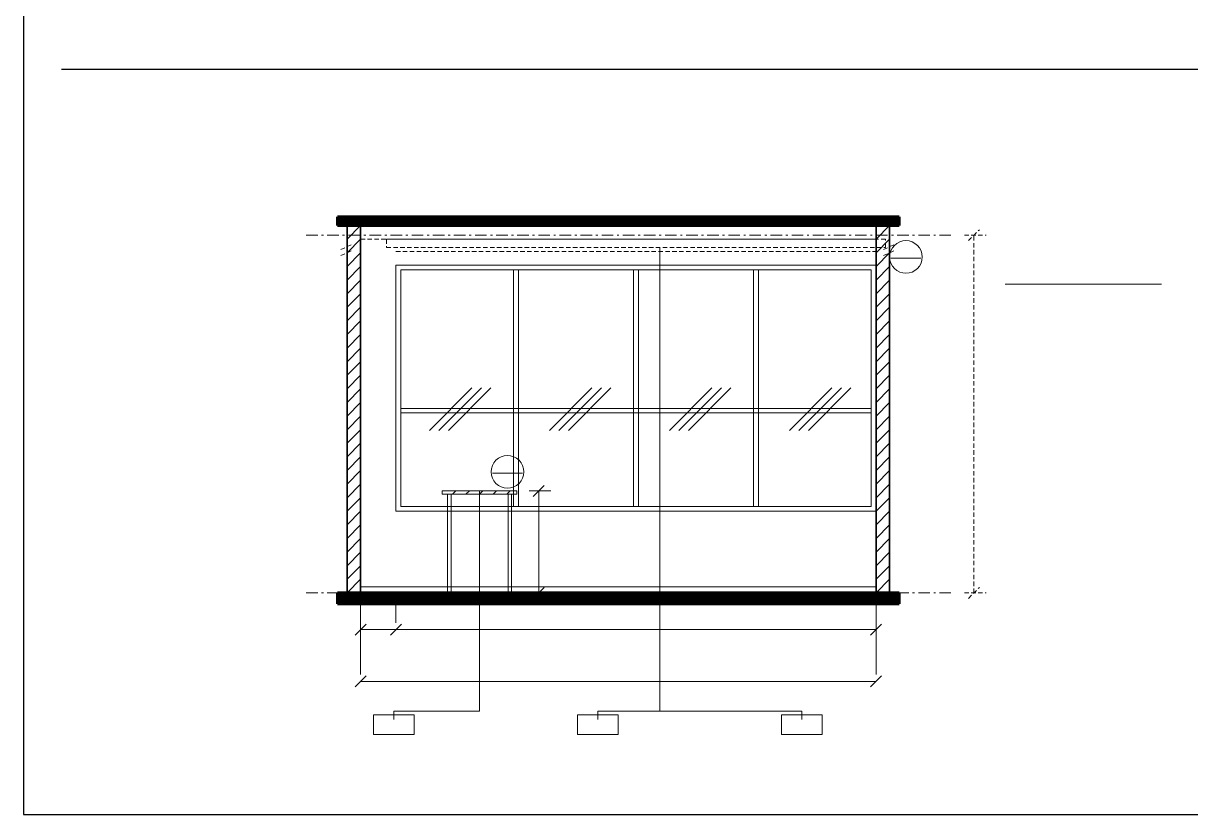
# Model space of a CAD drawing. Header units: millimetres. Extents: x -39780 to 216580, y 220 to 11660.
# Drawn here: x 220 to 8804, y 220 to 6037 of the extents above; entities that cross this region are included whole.
import ezdxf

# ---------------------------------------------------------------- set-up
doc = ezdxf.new("R2010")
doc.units = ezdxf.units.MM
for name, color, linetype, lineweight in [('AXIS', 8, 'CONTINUOUS', 9), ('BAND', 7, 'CONTINUOUS', 60), ('DETAIL', 7, 'CONTINUOUS', 18), ('DIM', 7, 'CONTINUOUS', 13), ('FRAME', 7, 'CONTINUOUS', 25), ('GLASS', 7, 'CONTINUOUS', 18), ('HATCH', 8, 'CONTINUOUS', 9), ('PENDING', 8, 'CONTINUOUS', 13), ('SYMBOL', 7, 'CONTINUOUS', 18), ('TAG', 7, 'CONTINUOUS', 13), ('WALL', 7, 'CONTINUOUS', 35), ('WOOD', 7, 'CONTINUOUS', 18)]:
    doc.layers.add(name, color=color, linetype=linetype, lineweight=lineweight)

msp = doc.modelspace()

# ---------------------------------------------------------------- linework, layer by layer
at = {"layer": 'AXIS'}
for p, q in [((2300, 4480), (2384.7, 4480)), ((2412.9, 4480), (2427, 4480)), ((2455.2, 4480), (2539.9, 4480)), ((2568.1, 4480), (2582.2, 4480)), ((2610.4, 4480), (2695.1, 4480)), ((2723.3, 4480), (2737.4, 4480)), ((2765.7, 4480), (2850.3, 4480)), ((2878.6, 4480), (2892.7, 4480)), ((2920.9, 4480), (3005.6, 4480)), ((3033.8, 4480), (3047.9, 4480)), ((3076.1, 4480), (3160.8, 4480)), ((3189, 4480), (3203.1, 4480)), ((3231.3, 4480), (3316, 4480)), ((3344.2, 4480), (3358.3, 4480)), ((3386.6, 4480), (3471.2, 4480)), ((3499.4, 4480), (3513.6, 4480)), ((3541.8, 4480), (3626.4, 4480)), ((3654.7, 4480), (3668.8, 4480)), ((3697, 4480), (3781.7, 4480)), ((3809.9, 4480), (3824, 4480)), ((3852.2, 4480), (3936.9, 4480)), ((3965.1, 4480), (3979.2, 4480)), ((4007.4, 4480), (4092.1, 4480)), ((4120.3, 4480), (4134.4, 4480)), ((4162.7, 4480), (4247.3, 4480)), ((4275.6, 4480), (4289.7, 4480)), ((4317.9, 4480), (4402.6, 4480)), ((4430.8, 4480), (4444.9, 4480)), ((4473.1, 4480), (4557.8, 4480)), ((4586, 4480), (4600.1, 4480)), ((4628.3, 4480), (4713, 4480)), ((4741.2, 4480), (4755.3, 4480)), ((4783.6, 4480), (4868.2, 4480)), ((4896.4, 4480), (4910.6, 4480)), ((4938.8, 4480), (5023.4, 4480)), ((5051.7, 4480), (5065.8, 4480)), ((5094, 4480), (5178.7, 4480)), ((5206.9, 4480), (5221, 4480)), ((5249.2, 4480), (5333.9, 4480)), ((5362.1, 4480), (5376.2, 4480)), ((5404.4, 4480), (5489.1, 4480)), ((5517.3, 4480), (5531.4, 4480)), ((5559.7, 4480), (5644.3, 4480)), ((5672.6, 4480), (5686.7, 4480)), ((5714.9, 4480), (5799.6, 4480)), ((5827.8, 4480), (5841.9, 4480)), ((5870.1, 4480), (5954.8, 4480)), ((5983, 4480), (5997.1, 4480)), ((6025.3, 4480), (6110, 4480)), ((6138.2, 4480), (6152.3, 4480)), ((6180.6, 4480), (6265.2, 4480)), ((6293.4, 4480), (6307.6, 4480)), ((6335.8, 4480), (6420.4, 4480)), ((6448.7, 4480), (6462.8, 4480)), ((6491, 4480), (6575.7, 4480)), ((6603.9, 4480), (6618, 4480)), ((6646.2, 4480), (6730.9, 4480)), ((6759.1, 4480), (6773.2, 4480)), ((6801.4, 4480), (6886.1, 4480)), ((6914.3, 4480), (6928.4, 4480)), ((6956.7, 4480), (7040, 4480)), ((2300, 1850), (2384.7, 1850)), ((2412.9, 1850), (2427, 1850)), ((2455.2, 1850), (2539.9, 1850)), ((2568.1, 1850), (2582.2, 1850)), ((2610.4, 1850), (2695.1, 1850)), ((2723.3, 1850), (2737.4, 1850)), ((2765.7, 1850), (2850.3, 1850)), ((2878.6, 1850), (2892.7, 1850)), ((2920.9, 1850), (3005.6, 1850)), ((3033.8, 1850), (3047.9, 1850)), ((3076.1, 1850), (3160.8, 1850)), ((3189, 1850), (3203.1, 1850)), ((3231.3, 1850), (3316, 1850)), ((3344.2, 1850), (3358.3, 1850)), ((3386.6, 1850), (3471.2, 1850)), ((3499.4, 1850), (3513.6, 1850)), ((3541.8, 1850), (3626.4, 1850)), ((3654.7, 1850), (3668.8, 1850)), ((3697, 1850), (3781.7, 1850)), ((3809.9, 1850), (3824, 1850)), ((3852.2, 1850), (3936.9, 1850)), ((3965.1, 1850), (3979.2, 1850)), ((4007.4, 1850), (4092.1, 1850)), ((4120.3, 1850), (4134.4, 1850)), ((4162.7, 1850), (4247.3, 1850)), ((4275.6, 1850), (4289.7, 1850)), ((4317.9, 1850), (4402.6, 1850)), ((4430.8, 1850), (4444.9, 1850)), ((4473.1, 1850), (4557.8, 1850)), ((4586, 1850), (4600.1, 1850)), ((4628.3, 1850), (4713, 1850)), ((4741.2, 1850), (4755.3, 1850)), ((4783.6, 1850), (4868.2, 1850)), ((4896.4, 1850), (4910.6, 1850)), ((4938.8, 1850), (5023.4, 1850)), ((5051.7, 1850), (5065.8, 1850)), ((5094, 1850), (5178.7, 1850)), ((5206.9, 1850), (5221, 1850)), ((5249.2, 1850), (5333.9, 1850)), ((5362.1, 1850), (5376.2, 1850)), ((5404.4, 1850), (5489.1, 1850)), ((5517.3, 1850), (5531.4, 1850)), ((5559.7, 1850), (5644.3, 1850)), ((5672.6, 1850), (5686.7, 1850)), ((5714.9, 1850), (5799.6, 1850)), ((5827.8, 1850), (5841.9, 1850)), ((5870.1, 1850), (5954.8, 1850)), ((5983, 1850), (5997.1, 1850)), ((6025.3, 1850), (6110, 1850)), ((6138.2, 1850), (6152.3, 1850)), ((6180.6, 1850), (6265.2, 1850)), ((6293.4, 1850), (6307.6, 1850)), ((6335.8, 1850), (6420.4, 1850)), ((6448.7, 1850), (6462.8, 1850)), ((6491, 1850), (6575.7, 1850)), ((6603.9, 1850), (6618, 1850)), ((6646.2, 1850), (6730.9, 1850)), ((6759.1, 1850), (6773.2, 1850)), ((6801.4, 1850), (6886.1, 1850)), ((6914.3, 1850), (6928.4, 1850)), ((6956.7, 1850), (7040, 1850))]:
    msp.add_line(p, q, dxfattribs=at)
at = {"layer": 'BAND'}
for p, q in [((6660, 4615), (2530, 4615)), ((2530, 4615), (2530, 4550)), ((2530, 4614), (6660, 4614)), ((2530, 4606), (6660, 4606)), ((2530, 4598), (6660, 4598)), ((2530, 4590), (6660, 4590)), ((2530, 4582), (6660, 4582)), ((2530, 4574), (6660, 4574)), ((2530, 4566), (6660, 4566)), ((2530, 4558), (6660, 4558)), ((2530, 4550), (6660, 4550)), ((2530, 4550), (6660, 4550)), ((6660, 4550), (6660, 4615)), ((2530, 1850), (6660, 1850)), ((6660, 1850), (2530, 1850)), ((2530, 1850), (2530, 1770)), ((2530, 1842), (6660, 1842)), ((2530, 1834), (6660, 1834)), ((2530, 1826), (6660, 1826)), ((2530, 1818), (6660, 1818)), ((2530, 1810), (6660, 1810)), ((6660, 1770), (6660, 1850)), ((2530, 1802), (6660, 1802)), ((2530, 1794), (6660, 1794)), ((2530, 1786), (6660, 1786)), ((2530, 1778), (6660, 1778)), ((2530, 1770), (6660, 1770)), ((2530, 1770), (6660, 1770))]:
    msp.add_line(p, q, dxfattribs=at)
at = {"layer": 'DETAIL'}
for p, q in [((3365, 2575), (3340, 2575)), ((3340, 2575), (3340, 1850)), ((3365, 1850), (3365, 2575)), ((3810, 2575), (3785, 2575)), ((3785, 2575), (3785, 1850)), ((3810, 1850), (3810, 2575)), ((2700, 1895), (6490, 1895)), ((3340, 1850), (3365, 1850)), ((3785, 1850), (3810, 1850))]:
    msp.add_line(p, q, dxfattribs=at)
at = {"layer": 'DIM'}
for p, q in [((3940, 2600), (4100, 2600)), ((3970, 2560), (4050, 2640)), ((4010, 1850), (4010, 2600)), ((3970, 1810), (4050, 1890)), ((2700, 1850), (2700, 1250)), ((2700, 1850), (2700, 1630)), ((2960, 1850), (2960, 1630)), ((2960, 1850), (2960, 1630)), ((3940, 1850), (4100, 1850)), ((6490, 1850), (6490, 1250)), ((6490, 1850), (6490, 1630)), ((2660, 1540), (2740, 1620)), ((2700, 1580), (2960, 1580)), ((2920, 1540), (3000, 1620)), ((2920, 1540), (3000, 1620)), ((2960, 1580), (6490, 1580)), ((6450, 1540), (6530, 1620)), ((2660, 1160), (2740, 1240)), ((6450, 1160), (6530, 1240)), ((2700, 1200), (6490, 1200))]:
    msp.add_line(p, q, dxfattribs=at)
at = {"layer": 'FRAME'}
for p, q in [((220, 11660), (220, 220)), ((500, 5700), (14300, 5700)), ((220, 220), (16580, 220))]:
    msp.add_line(p, q, dxfattribs=at)
at = {"layer": 'GLASS'}
for p, q in [((6490, 4260), (2960, 4260)), ((2960, 4260), (2960, 2450)), ((6455, 4225), (2995, 4225)), ((2995, 4225), (2995, 2485)), ((3860.5, 4225), (3824.5, 4225)), ((3824.5, 4225), (3824.5, 2485)), ((3860.5, 2485), (3860.5, 4225)), ((4743, 4225), (4707, 4225)), ((4707, 4225), (4707, 2485)), ((4743, 2485), (4743, 4225)), ((5625.5, 4225), (5589.5, 4225)), ((5589.5, 4225), (5589.5, 2485)), ((5625.5, 2485), (5625.5, 4225)), ((6455, 2485), (6455, 4225)), ((6490, 2450), (6490, 4260)), ((6455, 3206), (2995, 3206)), ((2995, 3206), (2995, 3174)), ((6455, 3174), (6455, 3206)), ((2995, 3174), (6455, 3174)), ((2960, 2450), (6490, 2450)), ((2995, 2485), (6455, 2485)), ((3824.5, 2485), (3860.5, 2485)), ((4707, 2485), (4743, 2485)), ((5589.5, 2485), (5625.5, 2485))]:
    msp.add_line(p, q, dxfattribs=at)
at = {"layer": 'HATCH'}
for p, q in [((2600, 4450), (2700, 4550)), ((6490, 4450), (6590, 4550)), ((2600, 4350), (2700, 4450)), ((6490, 4350), (6590, 4450)), ((2600, 4250), (2700, 4350)), ((6490, 4250), (6590, 4350)), ((2600, 4150), (2700, 4250)), ((6490, 4150), (6590, 4250)), ((2600, 4050), (2700, 4150)), ((6490, 4050), (6590, 4150)), ((2600, 3950), (2700, 4050)), ((6490, 3950), (6590, 4050)), ((2600, 3850), (2700, 3950)), ((6490, 3850), (6590, 3950)), ((2600, 3750), (2700, 3850)), ((6490, 3750), (6590, 3850)), ((2600, 3650), (2700, 3750)), ((6490, 3650), (6590, 3750)), ((2600, 3550), (2700, 3650)), ((6490, 3550), (6590, 3650)), ((2600, 3450), (2700, 3550)), ((6490, 3450), (6590, 3550)), ((2600, 3350), (2700, 3450)), ((6490, 3350), (6590, 3450)), ((2600, 3250), (2700, 3350)), ((3205.6, 3045), (3518.6, 3358)), ((3275.6, 3045), (3588.6, 3358)), ((3345.6, 3045), (3658.6, 3358)), ((4088.1, 3045), (4401.1, 3358)), ((4158.1, 3045), (4471.1, 3358)), ((4228.1, 3045), (4541.1, 3358)), ((4970.6, 3045), (5283.6, 3358)), ((5040.6, 3045), (5353.6, 3358)), ((5110.6, 3045), (5423.6, 3358)), ((5853.1, 3045), (6166.1, 3358)), ((5923.1, 3045), (6236.1, 3358)), ((5993.1, 3045), (6306.1, 3358)), ((6490, 3250), (6590, 3350)), ((2600, 3150), (2700, 3250)), ((6490, 3150), (6590, 3250)), ((2600, 3050), (2700, 3150)), ((6490, 3050), (6590, 3150)), ((2600, 2950), (2700, 3050)), ((6490, 2950), (6590, 3050)), ((2600, 2850), (2700, 2950)), ((6490, 2850), (6590, 2950)), ((2600, 2750), (2700, 2850)), ((6490, 2750), (6590, 2850)), ((2600, 2650), (2700, 2750)), ((6490, 2650), (6590, 2750)), ((2600, 2550), (2700, 2650)), ((3375, 2575), (3400, 2600)), ((3475, 2575), (3500, 2600)), ((3575, 2575), (3600, 2600)), ((3675, 2575), (3700, 2600)), ((3775, 2575), (3800, 2600)), ((6490, 2550), (6590, 2650)), ((2600, 2450), (2700, 2550)), ((6490, 2450), (6590, 2550)), ((2600, 2350), (2700, 2450)), ((6490, 2350), (6590, 2450)), ((2600, 2250), (2700, 2350)), ((6490, 2250), (6590, 2350)), ((2600, 2150), (2700, 2250)), ((6490, 2150), (6590, 2250)), ((2600, 2050), (2700, 2150)), ((6490, 2050), (6590, 2150)), ((2600, 1950), (2700, 2050)), ((6490, 1950), (6590, 2050)), ((2600, 1850), (2700, 1950)), ((6490, 1850), (6590, 1950))]:
    msp.add_line(p, q, dxfattribs=at)
at = {"layer": 'PENDING'}
for p, q in [((7140, 4480), (7172.5, 4480)), ((7190.8, 4480), (7223.3, 4480)), ((7205.9, 4475.9), (7228.9, 4498.9)), ((7210, 4440.8), (7210, 4473.3)), ((7241.6, 4480), (7274.1, 4480)), ((7241.8, 4511.8), (7250, 4520)), ((7292.4, 4480), (7300, 4480)), ((2555, 4375), (2584.7, 4388.2)), ((2601.4, 4395.6), (2631.1, 4408.8)), ((2700, 4450), (2732.5, 4450)), ((2750.8, 4450), (2783.3, 4450)), ((2801.6, 4450), (2834.1, 4450)), ((2852.4, 4450), (2884.9, 4450)), ((2902.4, 4450), (2890, 4450)), ((2890, 4450), (2890, 4417.5)), ((2890, 4399.2), (2890, 4390)), ((2890, 4390), (2922.5, 4390)), ((2903.2, 4450), (2935.7, 4450)), ((2953.2, 4450), (2920.7, 4450)), ((2940.8, 4390), (2973.3, 4390)), ((2954, 4450), (2986.5, 4450)), ((3004, 4450), (2971.5, 4450)), ((2991.6, 4390), (3024.1, 4390)), ((3004.8, 4450), (3037.3, 4450)), ((3054.8, 4450), (3022.3, 4450)), ((3042.4, 4390), (3074.9, 4390)), ((3055.6, 4450), (3088.1, 4450)), ((3105.6, 4450), (3073.1, 4450)), ((3093.2, 4390), (3125.7, 4390)), ((3106.4, 4450), (3138.9, 4450)), ((3156.4, 4450), (3123.9, 4450)), ((3144, 4390), (3176.5, 4390)), ((3157.2, 4450), (3189.7, 4450)), ((3207.2, 4450), (3174.7, 4450)), ((3194.8, 4390), (3227.3, 4390)), ((3208, 4450), (3240.5, 4450)), ((3258, 4450), (3225.5, 4450)), ((3245.6, 4390), (3278.1, 4390)), ((3258.8, 4450), (3291.3, 4450)), ((3308.8, 4450), (3276.3, 4450)), ((3296.4, 4390), (3328.9, 4390)), ((3309.6, 4450), (3342.1, 4450)), ((3359.6, 4450), (3327.1, 4450)), ((3347.2, 4390), (3379.7, 4390)), ((3360.4, 4450), (3392.9, 4450)), ((3410.4, 4450), (3377.9, 4450)), ((3398, 4390), (3430.5, 4390)), ((3411.2, 4450), (3443.7, 4450)), ((3461.2, 4450), (3428.7, 4450)), ((3448.8, 4390), (3481.3, 4390)), ((3462, 4450), (3494.5, 4450)), ((3512, 4450), (3479.5, 4450)), ((3499.6, 4390), (3532.1, 4390)), ((3512.8, 4450), (3545.3, 4450)), ((3562.8, 4450), (3530.3, 4450)), ((3550.4, 4390), (3582.9, 4390)), ((3563.6, 4450), (3596.1, 4450)), ((3613.6, 4450), (3581.1, 4450)), ((3601.2, 4390), (3633.7, 4390)), ((3614.4, 4450), (3646.9, 4450)), ((3664.4, 4450), (3631.9, 4450)), ((3652, 4390), (3684.5, 4390)), ((3665.2, 4450), (3697.7, 4450)), ((3715.2, 4450), (3682.7, 4450)), ((3702.8, 4390), (3735.3, 4390)), ((3716, 4450), (3748.5, 4450)), ((3766, 4450), (3733.5, 4450)), ((3753.6, 4390), (3786.1, 4390)), ((3766.8, 4450), (3799.3, 4450)), ((3816.8, 4450), (3784.3, 4450)), ((3804.4, 4390), (3836.9, 4390)), ((3817.6, 4450), (3850.1, 4450)), ((3867.6, 4450), (3835.1, 4450)), ((3855.2, 4390), (3887.7, 4390)), ((3868.4, 4450), (3900.9, 4450)), ((3918.4, 4450), (3885.9, 4450)), ((3906, 4390), (3938.5, 4390)), ((3919.2, 4450), (3951.7, 4450)), ((3969.2, 4450), (3936.7, 4450)), ((3956.8, 4390), (3989.3, 4390)), ((3970, 4450), (4002.5, 4450)), ((4020, 4450), (3987.5, 4450)), ((4007.6, 4390), (4040.1, 4390)), ((4020.8, 4450), (4053.3, 4450)), ((4070.8, 4450), (4038.3, 4450)), ((4058.4, 4390), (4090.9, 4390)), ((4071.6, 4450), (4104.1, 4450)), ((4121.6, 4450), (4089.1, 4450)), ((4109.2, 4390), (4141.7, 4390)), ((4122.4, 4450), (4154.9, 4450)), ((4172.4, 4450), (4139.9, 4450)), ((4160, 4390), (4192.5, 4390)), ((4173.2, 4450), (4205.7, 4450)), ((4223.2, 4450), (4190.7, 4450)), ((4210.8, 4390), (4243.3, 4390)), ((4224, 4450), (4256.5, 4450)), ((4274, 4450), (4241.5, 4450)), ((4261.6, 4390), (4294.1, 4390)), ((4274.8, 4450), (4307.3, 4450)), ((4324.8, 4450), (4292.3, 4450)), ((4312.4, 4390), (4344.9, 4390)), ((4325.6, 4450), (4358.1, 4450)), ((4375.6, 4450), (4343.1, 4450)), ((4363.2, 4390), (4395.7, 4390)), ((4376.4, 4450), (4408.9, 4450)), ((4426.4, 4450), (4393.9, 4450)), ((4414, 4390), (4446.5, 4390)), ((4427.2, 4450), (4459.7, 4450)), ((4477.2, 4450), (4444.7, 4450)), ((4464.8, 4390), (4497.3, 4390)), ((4478, 4450), (4510.5, 4450)), ((4528, 4450), (4495.5, 4450)), ((4515.6, 4390), (4548.1, 4390)), ((4528.8, 4450), (4561.3, 4450)), ((4578.8, 4450), (4546.3, 4450)), ((4566.4, 4390), (4598.9, 4390)), ((4579.6, 4450), (4612.1, 4450)), ((4629.6, 4450), (4597.1, 4450)), ((4617.2, 4390), (4649.7, 4390)), ((4630.4, 4450), (4662.9, 4450)), ((4680.4, 4450), (4647.9, 4450)), ((4668, 4390), (4700.5, 4390)), ((4681.2, 4450), (4713.7, 4450)), ((4731.2, 4450), (4698.7, 4450)), ((4718.8, 4390), (4751.3, 4390)), ((4732, 4450), (4764.5, 4450)), ((4782, 4450), (4749.5, 4450)), ((4769.6, 4390), (4802.1, 4390)), ((4782.8, 4450), (4815.3, 4450)), ((4832.8, 4450), (4800.3, 4450)), ((4820.4, 4390), (4852.9, 4390)), ((4833.6, 4450), (4866.1, 4450)), ((4883.6, 4450), (4851.1, 4450)), ((4871.2, 4390), (4903.7, 4390)), ((4884.4, 4450), (4916.9, 4450)), ((4934.4, 4450), (4901.9, 4450)), ((4922, 4390), (4954.5, 4390)), ((4935.2, 4450), (4967.7, 4450)), ((4985.2, 4450), (4952.7, 4450)), ((4972.8, 4390), (5005.3, 4390)), ((4986, 4450), (5018.5, 4450)), ((5036, 4450), (5003.5, 4450)), ((5023.6, 4390), (5056.1, 4390)), ((5036.8, 4450), (5069.3, 4450)), ((5086.8, 4450), (5054.3, 4450)), ((5074.4, 4390), (5106.9, 4390)), ((5087.6, 4450), (5120.1, 4450)), ((5137.6, 4450), (5105.1, 4450)), ((5125.2, 4390), (5157.7, 4390)), ((5138.4, 4450), (5170.9, 4450)), ((5188.4, 4450), (5155.9, 4450)), ((5176, 4390), (5208.5, 4390)), ((5189.2, 4450), (5221.7, 4450)), ((5239.2, 4450), (5206.7, 4450)), ((5226.8, 4390), (5259.3, 4390)), ((5240, 4450), (5272.5, 4450)), ((5290, 4450), (5257.5, 4450)), ((5277.6, 4390), (5310.1, 4390)), ((5290.8, 4450), (5323.3, 4450)), ((5340.8, 4450), (5308.3, 4450)), ((5328.4, 4390), (5360.9, 4390)), ((5341.6, 4450), (5374.1, 4450)), ((5391.6, 4450), (5359.1, 4450)), ((5379.2, 4390), (5411.7, 4390)), ((5392.4, 4450), (5424.9, 4450)), ((5442.4, 4450), (5409.9, 4450)), ((5430, 4390), (5462.5, 4390)), ((5443.2, 4450), (5475.7, 4450)), ((5493.2, 4450), (5460.7, 4450)), ((5480.8, 4390), (5513.3, 4390)), ((5494, 4450), (5526.5, 4450)), ((5544, 4450), (5511.5, 4450)), ((5531.6, 4390), (5564.1, 4390)), ((5544.8, 4450), (5577.3, 4450)), ((5594.8, 4450), (5562.3, 4450)), ((5582.4, 4390), (5614.9, 4390)), ((5595.6, 4450), (5628.1, 4450)), ((5645.6, 4450), (5613.1, 4450)), ((5633.2, 4390), (5665.7, 4390)), ((5646.4, 4450), (5678.9, 4450)), ((5696.4, 4450), (5663.9, 4450)), ((5684, 4390), (5716.5, 4390)), ((5697.2, 4450), (5729.7, 4450)), ((5747.2, 4450), (5714.7, 4450)), ((5734.8, 4390), (5767.3, 4390)), ((5748, 4450), (5780.5, 4450)), ((5798, 4450), (5765.5, 4450)), ((5785.6, 4390), (5818.1, 4390)), ((5798.8, 4450), (5831.3, 4450)), ((5848.8, 4450), (5816.3, 4450)), ((5836.4, 4390), (5868.9, 4390)), ((5849.6, 4450), (5882.1, 4450)), ((5899.6, 4450), (5867.1, 4450)), ((5887.2, 4390), (5919.7, 4390)), ((5900.4, 4450), (5932.9, 4450)), ((5950.4, 4450), (5917.9, 4450)), ((5938, 4390), (5970.5, 4390)), ((5951.2, 4450), (5983.7, 4450)), ((6001.2, 4450), (5968.7, 4450)), ((5988.8, 4390), (6021.3, 4390)), ((6002, 4450), (6034.5, 4450)), ((6052, 4450), (6019.5, 4450)), ((6039.6, 4390), (6072.1, 4390)), ((6052.8, 4450), (6085.3, 4450)), ((6102.8, 4450), (6070.3, 4450)), ((6090.4, 4390), (6122.9, 4390)), ((6103.6, 4450), (6136.1, 4450)), ((6153.6, 4450), (6121.1, 4450)), ((6141.2, 4390), (6173.7, 4390)), ((6154.4, 4450), (6186.9, 4450)), ((6204.4, 4450), (6171.9, 4450)), ((6192, 4390), (6224.5, 4390)), ((6205.2, 4450), (6237.7, 4450)), ((6255.2, 4450), (6222.7, 4450)), ((6242.8, 4390), (6275.3, 4390)), ((6256, 4450), (6288.5, 4450)), ((6306, 4450), (6273.5, 4450)), ((6293.6, 4390), (6326.1, 4390)), ((6306.8, 4450), (6339.3, 4450)), ((6356.8, 4450), (6324.3, 4450)), ((6344.4, 4390), (6376.9, 4390)), ((6357.6, 4450), (6390.1, 4450)), ((6407.6, 4450), (6375.1, 4450)), ((6395.2, 4390), (6427.7, 4390)), ((6408.4, 4450), (6440.9, 4450)), ((6458.4, 4450), (6425.9, 4450)), ((6446, 4390), (6478.5, 4390)), ((6459.2, 4450), (6490, 4450)), ((6509.2, 4450), (6476.7, 4450)), ((6496.8, 4390), (6529.3, 4390)), ((6560, 4450), (6527.5, 4450)), ((6545, 4375), (6574.7, 4388.2)), ((6547.6, 4390), (6560, 4390)), ((6560, 4440.8), (6560, 4450)), ((6560, 4390), (6560, 4422.5)), ((6591.4, 4395.6), (6621.1, 4408.8)), ((7170, 4440), (7192.9, 4462.9)), ((7210, 4390), (7210, 4422.5)), ((2555, 4330), (2584.7, 4343.2)), ((2601.4, 4350.6), (2631.1, 4363.8)), ((2960, 4360), (2992.5, 4360)), ((3010.8, 4360), (3043.3, 4360)), ((3061.6, 4360), (3094.1, 4360)), ((3112.4, 4360), (3144.9, 4360)), ((3163.2, 4360), (3195.7, 4360)), ((3214, 4360), (3246.5, 4360)), ((3264.8, 4360), (3297.3, 4360)), ((3315.6, 4360), (3348.1, 4360)), ((3366.4, 4360), (3398.9, 4360)), ((3417.2, 4360), (3449.7, 4360)), ((3468, 4360), (3500.5, 4360)), ((3518.8, 4360), (3551.3, 4360)), ((3569.6, 4360), (3602.1, 4360)), ((3620.4, 4360), (3652.9, 4360)), ((3671.2, 4360), (3703.7, 4360)), ((3722, 4360), (3754.5, 4360)), ((3772.8, 4360), (3805.3, 4360)), ((3823.6, 4360), (3856.1, 4360)), ((3874.4, 4360), (3906.9, 4360)), ((3925.2, 4360), (3957.7, 4360)), ((3976, 4360), (4008.5, 4360)), ((4026.8, 4360), (4059.3, 4360)), ((4077.6, 4360), (4110.1, 4360)), ((4128.4, 4360), (4160.9, 4360)), ((4179.2, 4360), (4211.7, 4360)), ((4230, 4360), (4262.5, 4360)), ((4280.8, 4360), (4313.3, 4360)), ((4331.6, 4360), (4364.1, 4360)), ((4382.4, 4360), (4414.9, 4360)), ((4433.2, 4360), (4465.7, 4360)), ((4484, 4360), (4516.5, 4360)), ((4534.8, 4360), (4567.3, 4360)), ((4585.6, 4360), (4618.1, 4360)), ((4636.4, 4360), (4668.9, 4360)), ((4687.2, 4360), (4719.7, 4360)), ((4738, 4360), (4770.5, 4360)), ((4788.8, 4360), (4821.3, 4360)), ((4839.6, 4360), (4872.1, 4360)), ((4890.4, 4360), (4922.9, 4360)), ((4941.2, 4360), (4973.7, 4360)), ((4992, 4360), (5024.5, 4360)), ((5042.8, 4360), (5075.3, 4360)), ((5093.6, 4360), (5126.1, 4360)), ((5144.4, 4360), (5176.9, 4360)), ((5195.2, 4360), (5227.7, 4360)), ((5246, 4360), (5278.5, 4360)), ((5296.8, 4360), (5329.3, 4360)), ((5347.6, 4360), (5380.1, 4360)), ((5398.4, 4360), (5430.9, 4360)), ((5449.2, 4360), (5481.7, 4360)), ((5500, 4360), (5532.5, 4360)), ((5550.8, 4360), (5583.3, 4360)), ((5601.6, 4360), (5634.1, 4360)), ((5652.4, 4360), (5684.9, 4360)), ((5703.2, 4360), (5735.7, 4360)), ((5754, 4360), (5786.5, 4360)), ((5804.8, 4360), (5837.3, 4360)), ((5855.6, 4360), (5888.1, 4360)), ((5906.4, 4360), (5938.9, 4360)), ((5957.2, 4360), (5989.7, 4360)), ((6008, 4360), (6040.5, 4360)), ((6058.8, 4360), (6091.3, 4360)), ((6109.6, 4360), (6142.1, 4360)), ((6160.4, 4360), (6192.9, 4360)), ((6211.2, 4360), (6243.7, 4360)), ((6262, 4360), (6294.5, 4360)), ((6312.8, 4360), (6345.3, 4360)), ((6363.6, 4360), (6396.1, 4360)), ((6414.4, 4360), (6446.9, 4360)), ((6465.2, 4360), (6490, 4360)), ((6545, 4330), (6574.7, 4343.2)), ((6591.4, 4350.6), (6621.1, 4363.8)), ((7210, 4339.2), (7210, 4371.7)), ((7210, 4288.4), (7210, 4320.9)), ((7210, 4237.6), (7210, 4270.1)), ((7210, 4186.8), (7210, 4219.3)), ((7210, 4136), (7210, 4168.5)), ((7210, 4085.2), (7210, 4117.7)), ((7210, 4034.4), (7210, 4066.9)), ((7210, 3983.6), (7210, 4016.1)), ((7210, 3932.8), (7210, 3965.3)), ((7210, 3882), (7210, 3914.5)), ((7210, 3831.2), (7210, 3863.7)), ((7210, 3780.4), (7210, 3812.9)), ((7210, 3729.6), (7210, 3762.1)), ((7210, 3678.8), (7210, 3711.3)), ((7210, 3628), (7210, 3660.5)), ((7210, 3577.2), (7210, 3609.7)), ((7210, 3526.4), (7210, 3558.9)), ((7210, 3475.6), (7210, 3508.1)), ((7210, 3424.8), (7210, 3457.3)), ((7210, 3374), (7210, 3406.5)), ((7210, 3323.2), (7210, 3355.7)), ((7210, 3272.4), (7210, 3304.9)), ((7210, 3221.6), (7210, 3254.1)), ((7210, 3170.8), (7210, 3203.3)), ((7210, 3120), (7210, 3152.5)), ((7210, 3069.2), (7210, 3101.7)), ((7210, 3018.4), (7210, 3050.9)), ((7210, 2967.6), (7210, 3000.1)), ((7210, 2916.8), (7210, 2949.3)), ((7210, 2866), (7210, 2898.5)), ((7210, 2815.2), (7210, 2847.7)), ((7210, 2764.4), (7210, 2796.9)), ((7210, 2713.6), (7210, 2746.1)), ((7210, 2662.8), (7210, 2695.3)), ((7210, 2612), (7210, 2644.5)), ((7210, 2561.2), (7210, 2593.7)), ((7210, 2510.4), (7210, 2542.9)), ((7210, 2459.6), (7210, 2492.1)), ((7210, 2408.8), (7210, 2441.3)), ((7210, 2358), (7210, 2390.5)), ((7210, 2307.2), (7210, 2339.7)), ((7210, 2256.4), (7210, 2288.9)), ((7210, 2205.6), (7210, 2238.1)), ((7210, 2154.8), (7210, 2187.3)), ((7210, 2104), (7210, 2136.5)), ((7210, 2053.2), (7210, 2085.7)), ((7210, 2002.4), (7210, 2034.9)), ((7210, 1951.6), (7210, 1984.1)), ((7210, 1900.8), (7210, 1933.3)), ((7241.8, 1881.8), (7250, 1890)), ((7140, 1850), (7172.5, 1850)), ((7170, 1810), (7192.9, 1832.9)), ((7190.8, 1850), (7223.3, 1850)), ((7205.9, 1845.9), (7228.9, 1868.9)), ((7210, 1850), (7210, 1882.5)), ((7241.6, 1850), (7274.1, 1850)), ((7292.4, 1850), (7300, 1850))]:
    msp.add_line(p, q, dxfattribs=at)
at = {"layer": 'SYMBOL'}
for p, q in [((6610.2, 4386.7), (6599.1, 4365.9)), ((6625.1, 4404.9), (6610.2, 4386.7)), ((6643.3, 4419.8), (6625.1, 4404.9)), ((6664.1, 4430.9), (6643.3, 4419.8)), ((6686.6, 4437.7), (6664.1, 4430.9)), ((6710, 4440), (6686.6, 4437.7)), ((6733.4, 4437.7), (6710, 4440)), ((6755.9, 4430.9), (6733.4, 4437.7)), ((6776.7, 4419.8), (6755.9, 4430.9)), ((6794.9, 4404.9), (6776.7, 4419.8)), ((6809.8, 4386.7), (6794.9, 4404.9)), ((6820.9, 4365.9), (6809.8, 4386.7)), ((6592.3, 4343.4), (6590, 4320)), ((6590, 4320), (6592.3, 4296.6)), ((6599.1, 4365.9), (6592.3, 4343.4)), ((6592.3, 4296.6), (6599.1, 4274.1)), ((6600, 4310), (6820, 4310)), ((6827.7, 4343.4), (6820.9, 4365.9)), ((6820.9, 4274.1), (6827.7, 4296.6)), ((6830, 4320), (6827.7, 4343.4)), ((6827.7, 4296.6), (6830, 4320)), ((6599.1, 4274.1), (6610.2, 4253.3)), ((6610.2, 4253.3), (6625.1, 4235.1)), ((6625.1, 4235.1), (6643.3, 4220.2)), ((6643.3, 4220.2), (6664.1, 4209.1)), ((6664.1, 4209.1), (6686.6, 4202.3)), ((6733.4, 4202.3), (6755.9, 4209.1)), ((6755.9, 4209.1), (6776.7, 4220.2)), ((6776.7, 4220.2), (6794.9, 4235.1)), ((6794.9, 4235.1), (6809.8, 4253.3)), ((6809.8, 4253.3), (6820.9, 4274.1)), ((6686.6, 4202.3), (6710, 4200)), ((6710, 4200), (6733.4, 4202.3)), ((3713.3, 2839.8), (3695.1, 2824.9)), ((3734.1, 2850.9), (3713.3, 2839.8)), ((3756.6, 2857.7), (3734.1, 2850.9)), ((3780, 2860), (3756.6, 2857.7)), ((3803.4, 2857.7), (3780, 2860)), ((3825.9, 2850.9), (3803.4, 2857.7)), ((3846.7, 2839.8), (3825.9, 2850.9)), ((3864.9, 2824.9), (3846.7, 2839.8)), ((3662.3, 2763.4), (3660, 2740)), ((3669.1, 2785.9), (3662.3, 2763.4)), ((3680.2, 2806.7), (3669.1, 2785.9)), ((3695.1, 2824.9), (3680.2, 2806.7)), ((3879.8, 2806.7), (3864.9, 2824.9)), ((3890.9, 2785.9), (3879.8, 2806.7)), ((3897.7, 2763.4), (3890.9, 2785.9)), ((3900, 2740), (3897.7, 2763.4)), ((3660, 2740), (3662.3, 2716.6)), ((3662.3, 2716.6), (3669.1, 2694.1)), ((3669.1, 2694.1), (3680.2, 2673.3)), ((3670, 2730), (3890, 2730)), ((3680.2, 2673.3), (3695.1, 2655.1)), ((3864.9, 2655.1), (3879.8, 2673.3)), ((3879.8, 2673.3), (3890.9, 2694.1)), ((3890.9, 2694.1), (3897.7, 2716.6)), ((3897.7, 2716.6), (3900, 2740)), ((3695.1, 2655.1), (3713.3, 2640.2)), ((3713.3, 2640.2), (3734.1, 2629.1)), ((3734.1, 2629.1), (3756.6, 2622.3)), ((3756.6, 2622.3), (3780, 2620)), ((3780, 2620), (3803.4, 2622.3)), ((3803.4, 2622.3), (3825.9, 2629.1)), ((3825.9, 2629.1), (3846.7, 2640.2)), ((3846.7, 2640.2), (3864.9, 2655.1))]:
    msp.add_line(p, q, dxfattribs=at)
at = {"layer": 'TAG'}
for p, q in [((4901.5, 4390), (4901.5, 980)), ((7440, 4120), (8590, 4120)), ((4901.5, 3536), (4901.5, 980)), ((3575, 2600), (3575, 980)), ((3095, 955), (2795, 955)), ((2795, 955), (2795, 810)), ((3575, 980), (2945, 980)), ((2945, 980), (2945, 920)), ((3095, 810), (3095, 955)), ((4595, 955), (4295, 955)), ((4295, 955), (4295, 810)), ((4901.5, 980), (4445, 980)), ((4445, 980), (4445, 920)), ((4595, 810), (4595, 955)), ((4901.5, 980), (5945, 980)), ((6095, 955), (5795, 955)), ((5795, 955), (5795, 810)), ((5945, 980), (5945, 920)), ((6095, 810), (6095, 955)), ((2795, 810), (3095, 810)), ((4295, 810), (4595, 810)), ((5795, 810), (6095, 810))]:
    msp.add_line(p, q, dxfattribs=at)
at = {"layer": 'WALL'}
for p, q in [((2700, 4550), (2600, 4550)), ((2600, 4550), (2600, 1850)), ((2700, 1850), (2700, 4550)), ((6590, 4550), (6490, 4550)), ((6490, 4550), (6490, 1850)), ((6590, 1850), (6590, 4550)), ((2600, 1850), (2700, 1850)), ((6490, 1850), (6590, 1850))]:
    msp.add_line(p, q, dxfattribs=at)
at = {"layer": 'WOOD'}
for p, q in [((3850, 2600), (3300, 2600)), ((3300, 2600), (3300, 2575)), ((3850, 2575), (3850, 2600)), ((3300, 2575), (3850, 2575))]:
    msp.add_line(p, q, dxfattribs=at)

doc.saveas('drawing.dxf')
